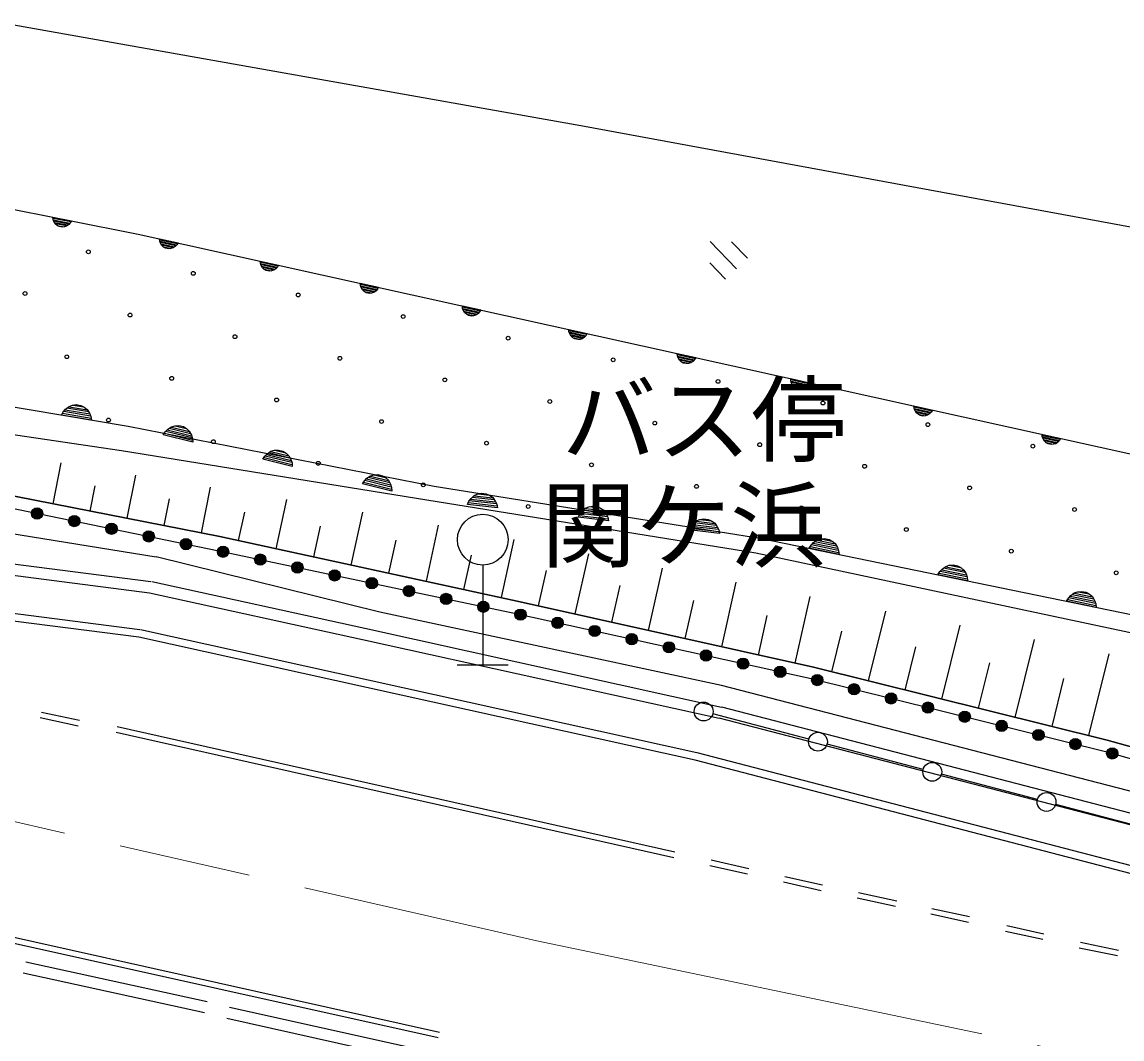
# Model space of a CAD drawing. Units: millimetres, scale not verified. Extents: x 40000 to 680000, y 20000 to 380000.
# Drawn here: x 114870 to 143907, y 301512 to 328350 of the extents above; entities that cross this region are included whole.
import ezdxf
from ezdxf.enums import TextEntityAlignment as Align

# ---------------------------------------------------------------- set-up
doc = ezdxf.new("R2010")
doc.units = ezdxf.units.MM
doc.header["$LTSCALE"] = 1000
doc.linetypes.add('CHAIN', pattern=[18.5, 12, -1.5, 3.5, -1.5])
doc.layers.add('M-BGD', color=7, linetype='Continuous', lineweight=25)
doc.layers.add('M-BMK', color=2, linetype='CHAIN', lineweight=13)
doc.styles.add('ＭＳ ゴシック', font='')
doc.styles.get('ＭＳ ゴシック').set_extended_font_data('MS Gothic')

msp = doc.modelspace()

# ---------------------------------------------------------------- linework, layer by layer
at = {"layer": 'M-BGD'}
for p, q in [((114247, 328350), (129618, 325622)), ((129618, 325622), (160590, 319912)), ((110477, 324221), (117936, 322755)), ((115690, 323138), (115683, 323198)), ((115683, 323198), (116174, 323102)), ((116155, 323074), (115689, 323165)), ((115710, 323085), (115690, 323138)), ((115695, 323132), (116137, 323045)), ((116113, 323018), (115709, 323098)), ((115747, 323021), (115710, 323085)), ((115725, 323063), (116082, 322993)), ((115796, 322981), (115747, 323021)), ((116046, 322968), (115750, 323026)), ((115850, 322952), (115796, 322981)), ((115801, 322984), (115984, 322948)), ((115926, 322937), (115850, 322952)), ((115987, 322944), (115926, 322937)), ((116047, 322963), (115987, 322944)), ((116105, 323007), (116047, 322963)), ((116143, 323049), (116105, 323007)), ((116174, 323102), (116143, 323049)), ((117936, 322755), (162579, 312860)), ((118506, 322570), (118500, 322631)), ((118500, 322631), (118988, 322522)), ((118969, 322495), (118505, 322597)), ((118524, 322516), (118506, 322570)), ((118511, 322564), (118950, 322467)), ((118925, 322440), (118523, 322529)), ((118560, 322452), (118524, 322516)), ((118539, 322494), (118894, 322415)), ((118607, 322411), (118560, 322452)), ((118858, 322391), (118562, 322457)), ((118661, 322380), (118607, 322411)), ((118613, 322413), (118795, 322373)), ((118736, 322363), (118661, 322380)), ((118798, 322369), (118736, 322363)), ((118858, 322386), (118798, 322369)), ((118917, 322429), (118858, 322386)), ((118956, 322471), (118917, 322429)), ((118988, 322522), (118956, 322471)), ((133039, 322560), (133731, 321837)), ((133603, 322549), (134018, 322115)), ((121162, 321982), (121156, 322042)), ((121156, 322042), (121644, 321934)), ((121625, 321906), (121161, 322009)), ((121180, 321928), (121162, 321982)), ((121167, 321975), (121606, 321878)), ((121581, 321852), (121180, 321941)), ((121216, 321863), (121180, 321928)), ((121195, 321905), (121550, 321827)), ((121263, 321822), (121216, 321863)), ((121514, 321802), (121218, 321868)), ((121317, 321791), (121263, 321822)), ((121269, 321825), (121451, 321784)), ((121392, 321774), (121317, 321791)), ((121454, 321780), (121392, 321774)), ((121514, 321797), (121454, 321780)), ((121573, 321840), (121514, 321797)), ((121612, 321882), (121573, 321840)), ((121644, 321934), (121612, 321882)), ((133025, 321996), (133440, 321562)), ((123803, 321396), (123797, 321456)), ((123797, 321456), (124285, 321348)), ((124267, 321320), (123803, 321423)), ((123822, 321342), (123803, 321396)), ((123808, 321390), (124248, 321293)), ((124222, 321266), (123821, 321355)), ((123858, 321278), (123822, 321342)), ((123836, 321320), (124191, 321241)), ((123905, 321237), (123858, 321278)), ((124155, 321217), (123860, 321282)), ((123958, 321206), (123905, 321237)), ((123911, 321239), (124092, 321199)), ((124034, 321189), (123958, 321206)), ((124095, 321194), (124034, 321189)), ((124155, 321212), (124095, 321194)), ((124215, 321255), (124155, 321212)), ((124254, 321296), (124215, 321255)), ((124285, 321348), (124254, 321296)), ((126500, 320798), (126494, 320859)), ((126494, 320859), (126983, 320750)), ((126964, 320723), (126500, 320825)), ((126519, 320744), (126500, 320798)), ((126505, 320792), (126945, 320695)), ((126920, 320668), (126518, 320757)), ((126555, 320680), (126519, 320744)), ((126533, 320722), (126888, 320643)), ((126602, 320639), (126555, 320680)), ((126852, 320619), (126557, 320685)), ((126655, 320608), (126602, 320639)), ((126608, 320641), (126789, 320601)), ((126731, 320591), (126655, 320608)), ((126792, 320597), (126731, 320591)), ((126852, 320614), (126792, 320597)), ((126912, 320657), (126852, 320614)), ((126951, 320699), (126912, 320657)), ((126983, 320750), (126951, 320699)), ((129309, 320176), (129303, 320236)), ((129303, 320236), (129791, 320128)), ((129772, 320100), (129308, 320203)), ((129327, 320122), (129309, 320176)), ((129314, 320170), (129753, 320072)), ((129728, 320046), (129326, 320135)), ((129363, 320058), (129327, 320122)), ((129342, 320099), (129697, 320021)), ((129410, 320016), (129363, 320058)), ((129661, 319997), (129365, 320062)), ((129464, 319985), (129410, 320016)), ((129416, 320019), (129598, 319979)), ((129661, 319992), (129601, 319974)), ((129720, 320035), (129661, 319992)), ((129759, 320076), (129720, 320035)), ((129791, 320128), (129759, 320076)), ((129539, 319969), (129464, 319985)), ((129601, 319974), (129539, 319969)), ((132173, 319541), (132167, 319601)), ((132167, 319601), (132655, 319493)), ((132636, 319465), (132172, 319568)), ((132191, 319487), (132173, 319541)), ((132178, 319535), (132617, 319437)), ((132592, 319411), (132190, 319500)), ((132227, 319423), (132191, 319487)), ((132206, 319465), (132561, 319386)), ((132274, 319382), (132227, 319423)), ((132525, 319362), (132229, 319427)), ((132623, 319441), (132584, 319400)), ((132655, 319493), (132623, 319441)), ((132327, 319351), (132274, 319382)), ((132280, 319384), (132462, 319344)), ((132403, 319334), (132327, 319351)), ((132465, 319339), (132403, 319334)), ((132525, 319357), (132465, 319339)), ((132584, 319400), (132525, 319357)), ((109481, 319051), (117675, 317684)), ((135166, 318878), (135161, 318938)), ((135161, 318938), (135649, 318830)), ((135630, 318802), (135166, 318904)), ((135185, 318823), (135166, 318878)), ((135171, 318871), (135611, 318774)), ((135586, 318747), (135184, 318836)), ((135649, 318830), (135617, 318778)), ((135221, 318759), (135185, 318823)), ((135199, 318801), (135555, 318722)), ((135268, 318718), (135221, 318759)), ((135519, 318698), (135223, 318764)), ((135321, 318687), (135268, 318718)), ((135274, 318721), (135456, 318680)), ((135397, 318670), (135321, 318687)), ((135458, 318676), (135397, 318670)), ((135519, 318693), (135458, 318676)), ((135578, 318736), (135519, 318693)), ((135617, 318778), (135578, 318736)), ((116206, 318240), (116303, 318254)), ((116303, 318254), (116426, 318233)), ((109538, 318213), (117496, 317046)), ((115915, 317978), (115961, 318063)), ((116704, 317846), (115915, 317978)), ((115943, 318024), (116692, 317899)), ((115961, 318063), (116020, 318133)), ((116681, 317951), (115971, 318070)), ((116008, 318114), (116657, 318006)), ((116020, 318133), (116111, 318207)), ((116630, 318061), (116056, 318157)), ((116111, 318207), (116206, 318240)), ((116112, 318198), (116589, 318119)), ((116505, 318184), (116211, 318233)), ((116426, 318233), (116513, 318188)), ((116513, 318188), (116592, 318126)), ((116592, 318126), (116655, 318027)), ((116655, 318027), (116689, 317942)), ((138420, 318156), (138414, 318216)), ((138414, 318216), (138903, 318108)), ((138884, 318080), (138420, 318183)), ((138439, 318102), (138420, 318156)), ((138425, 318150), (138865, 318053)), ((138840, 318026), (138438, 318115)), ((138475, 318038), (138439, 318102)), ((138453, 318080), (138808, 318001)), ((138522, 317997), (138475, 318038)), ((138772, 317977), (138477, 318043)), ((138575, 317966), (138522, 317997)), ((138528, 317999), (138709, 317959)), ((138651, 317949), (138575, 317966)), ((138772, 317972), (138712, 317955)), ((138832, 318015), (138772, 317972)), ((138871, 318056), (138832, 318015)), ((138903, 318108), (138871, 318056)), ((116689, 317942), (116704, 317846)), ((117675, 317684), (125748, 316100)), ((118717, 317603), (118814, 317669)), ((118814, 317669), (118910, 317695)), ((118910, 317695), (119009, 317702)), ((119204, 317616), (118915, 317688)), ((119009, 317702), (119129, 317672)), ((119129, 317672), (119213, 317620)), ((138712, 317955), (138651, 317949)), ((118600, 317456), (118653, 317538)), ((119377, 317265), (118600, 317456)), ((118632, 317500), (119370, 317318)), ((118653, 317538), (118717, 317603)), ((119362, 317372), (118663, 317544)), ((118704, 317585), (119343, 317428)), ((119320, 317485), (118755, 317624)), ((118814, 317661), (119283, 317545)), ((119213, 317620), (119287, 317553)), ((119287, 317553), (119342, 317449)), ((119342, 317449), (119370, 317361)), ((141804, 317406), (141798, 317466)), ((141798, 317466), (142286, 317358)), ((142267, 317330), (141804, 317433)), ((141823, 317352), (141804, 317406)), ((141809, 317400), (142248, 317303)), ((119370, 317361), (119377, 317265)), ((142223, 317276), (141822, 317365)), ((141858, 317288), (141823, 317352)), ((141837, 317330), (142192, 317251)), ((141906, 317247), (141858, 317288)), ((142156, 317227), (141861, 317293)), ((141959, 317216), (141906, 317247)), ((141911, 317249), (142093, 317209)), ((142035, 317199), (141959, 317216)), ((142096, 317205), (142035, 317199)), ((142156, 317222), (142096, 317205)), ((142216, 317265), (142156, 317222)), ((142254, 317306), (142216, 317265)), ((142286, 317358), (142254, 317306)), ((117496, 317046), (125558, 315742)), ((121228, 316809), (121281, 316891)), ((122005, 316617), (121228, 316809)), ((121259, 316853), (121997, 316671)), ((121281, 316891), (121344, 316955)), ((121990, 316724), (121291, 316896)), ((121332, 316938), (121971, 316780)), ((121344, 316955), (121441, 317022)), ((121948, 316838), (121383, 316977)), ((121441, 317022), (121538, 317048)), ((121441, 317014), (121911, 316898)), ((121538, 317048), (121637, 317054)), ((121832, 316969), (121543, 317040)), ((121637, 317054), (121757, 317025)), ((121757, 317025), (121841, 316973)), ((121841, 316973), (121915, 316905)), ((121915, 316905), (121970, 316801)), ((121970, 316801), (121998, 316714)), ((115696, 315637), (115908, 316715)), ((121998, 316714), (122005, 316617)), ((120093, 314772), (112276, 316311)), ((112276, 316311), (120093, 314772)), ((117650, 315253), (117875, 316394)), ((123856, 316161), (123909, 316243)), ((123909, 316243), (123972, 316308)), ((124618, 316077), (123919, 316249)), ((123960, 316290), (124599, 316133)), ((123972, 316308), (124069, 316375)), ((124576, 316190), (124010, 316329)), ((124069, 316375), (124166, 316400)), ((124069, 316366), (124539, 316251)), ((124166, 316400), (124264, 316407)), ((124460, 316322), (124170, 316393)), ((124264, 316407), (124385, 316377)), ((124385, 316377), (124469, 316326)), ((124469, 316326), (124543, 316258)), ((124543, 316258), (124598, 316154)), ((112240, 316003), (120063, 314393)), ((116673, 315445), (116804, 316111)), ((119604, 314868), (119842, 316074)), ((124633, 315970), (123856, 316161)), ((123887, 316205), (124625, 316023)), ((124598, 316154), (124625, 316067)), ((124625, 316067), (124633, 315970)), ((125748, 316100), (134348, 314729)), ((118627, 315060), (118766, 315765)), ((121580, 314449), (121861, 315745)), ((125558, 315742), (134239, 314345)), ((126626, 315619), (126668, 315707)), ((126651, 315666), (127406, 315579)), ((126668, 315707), (126723, 315779)), ((127392, 315631), (126677, 315714)), ((126712, 315760), (127366, 315685)), ((126723, 315779), (126810, 315858)), ((127336, 315739), (126758, 315805)), ((126810, 315858), (126903, 315895)), ((126811, 315849), (127292, 315794)), ((126903, 315895), (127000, 315914)), ((127204, 315854), (126908, 315888)), ((127000, 315914), (127123, 315900)), ((127123, 315900), (127213, 315859)), ((127213, 315859), (127295, 315802)), ((127295, 315802), (127362, 315705)), ((127362, 315705), (127401, 315622)), ((110121, 315570), (118414, 314237)), ((120589, 314664), (120750, 315411)), ((123563, 314020), (123866, 315418)), ((127420, 315528), (126626, 315619)), ((127401, 315622), (127420, 315528)), ((129555, 315282), (129598, 315369)), ((129598, 315369), (129652, 315441)), ((130322, 315294), (129607, 315376)), ((129642, 315423), (130296, 315347)), ((129652, 315441), (129740, 315520)), ((130266, 315401), (129688, 315468)), ((129740, 315520), (129833, 315558)), ((129741, 315512), (130222, 315456)), ((129833, 315558), (129930, 315577)), ((130134, 315517), (129838, 315551)), ((129930, 315577), (130053, 315562)), ((130053, 315562), (130143, 315522)), ((130143, 315522), (130225, 315464)), ((130225, 315464), (130292, 315368)), ((130292, 315368), (130331, 315285)), ((125546, 313590), (125868, 315075)), ((130350, 315190), (129555, 315282)), ((129581, 315329), (130336, 315242)), ((130331, 315285), (130350, 315190)), ((132528, 315032), (132582, 315104)), ((132572, 315085), (133226, 315010)), ((132582, 315104), (132670, 315182)), ((133196, 315064), (132617, 315130)), ((132670, 315182), (132763, 315220)), ((132671, 315174), (133152, 315119)), ((132763, 315220), (132860, 315239)), ((133064, 315179), (132768, 315213)), ((132860, 315239), (132983, 315225)), ((132983, 315225), (133073, 315184)), ((133073, 315184), (133155, 315127)), ((133155, 315127), (133222, 315030)), ((128024, 313052), (120093, 314772)), ((120093, 314772), (128024, 313052)), ((122571, 314235), (122747, 315043)), ((132485, 314944), (132528, 315032)), ((133280, 314852), (132485, 314944)), ((132511, 314991), (133266, 314904)), ((133252, 314956), (132536, 315039)), ((133222, 315030), (133261, 314947)), ((133261, 314947), (133280, 314852)), ((110016, 314648), (118274, 313586)), ((124554, 313805), (124743, 314675)), ((127528, 313160), (127861, 314692)), ((134348, 314729), (144533, 312633)), ((135653, 314461), (135703, 314544)), ((135683, 314506), (136427, 314352)), ((135703, 314544), (135764, 314612)), ((136418, 314405), (135713, 314551)), ((135752, 314594), (136397, 314461)), ((135764, 314612), (135858, 314682)), ((136371, 314517), (135801, 314634)), ((135858, 314682), (135954, 314711)), ((135858, 314674), (136333, 314576)), ((135954, 314711), (136052, 314722)), ((136251, 314644), (135959, 314704)), ((136052, 314722), (136174, 314697)), ((136174, 314697), (136260, 314648)), ((136260, 314648), (136336, 314584)), ((136336, 314584), (136395, 314482)), ((136395, 314482), (136426, 314396)), ((109978, 314350), (118236, 313288)), ((124313, 312774), (118414, 314237)), ((120063, 314393), (127908, 312737)), ((126537, 313375), (126733, 314280)), ((129475, 312728), (129830, 314313)), ((134239, 314345), (144379, 312190)), ((136437, 314299), (135653, 314461)), ((136426, 314396), (136437, 314299)), ((117977, 312311), (105127, 313955)), ((127033, 314020), (127033, 311390)), ((131409, 312295), (131777, 313939)), ((139098, 313846), (139159, 313913)), ((139147, 313895), (139792, 313762)), ((139159, 313913), (139253, 313983)), ((139767, 313818), (139197, 313936)), ((139253, 313983), (139349, 314013)), ((139254, 313975), (139728, 313877)), ((139349, 314013), (139447, 314023)), ((139646, 313945), (139354, 314005)), ((139447, 314023), (139569, 313998)), ((139569, 313998), (139655, 313950)), ((139655, 313950), (139731, 313885)), ((117952, 312113), (105092, 313758)), ((128508, 312944), (128717, 313878)), ((139048, 313762), (139098, 313846)), ((139832, 313601), (139048, 313762)), ((139078, 313807), (139823, 313654)), ((139813, 313707), (139108, 313852)), ((139731, 313885), (139790, 313783)), ((139790, 313783), (139821, 313697)), ((139821, 313697), (139832, 313601)), ((118300, 313581), (123923, 312351)), ((130442, 312511), (130659, 313480)), ((133343, 311862), (133724, 313565)), ((142648, 313285), (142744, 313314)), ((142744, 313314), (142842, 313324)), ((142842, 313324), (142964, 313299)), ((118236, 313288), (123858, 312058)), ((135761, 311321), (128024, 313052)), ((128024, 313052), (135761, 311321)), ((132376, 312078), (132601, 313082)), ((135277, 311429), (135672, 313191)), ((142444, 313063), (142493, 313147)), ((143227, 312902), (142444, 313063)), ((142473, 313108), (143218, 312955)), ((142493, 313147), (142554, 313214)), ((143208, 313008), (142503, 313153)), ((142542, 313196), (143187, 313063)), ((142554, 313214), (142648, 313285)), ((143162, 313120), (142592, 313237)), ((142649, 313276), (143123, 313179)), ((143041, 313247), (142749, 313307)), ((142964, 313299), (143050, 313251)), ((143050, 313251), (143126, 313186)), ((143126, 313186), (143185, 313084)), ((143185, 313084), (143216, 312998)), ((133331, 310844), (124313, 312774)), ((127908, 312737), (135700, 311022)), ((137215, 310960), (137672, 312806)), ((143216, 312998), (143227, 312902)), ((134310, 311645), (134543, 312685)), ((132682, 309063), (117995, 312308)), ((123923, 312351), (133334, 310270)), ((136246, 311200), (136512, 312277)), ((139153, 310480), (139636, 312429)), ((132639, 308868), (117952, 312113)), ((123858, 312058), (133269, 309977)), ((138184, 310720), (138466, 311858)), ((141091, 309999), (141600, 312051)), ((143030, 309519), (143564, 311674)), ((126353, 311390), (127703, 311390)), ((143514, 309399), (135761, 311321)), ((135761, 311321), (143514, 309399)), ((140122, 310239), (140420, 311440)), ((135700, 311022), (143474, 309095)), ((142060, 309759), (142373, 311021)), ((147469, 307181), (133331, 310844)), ((115384, 310140), (116384, 309923)), ((147349, 306633), (133345, 310267)), ((115353, 309993), (116352, 309777)), ((135639, 309421), (133105, 310089)), ((147273, 306342), (133269, 309977)), ((132074, 306296), (117353, 309603)), ((132107, 306442), (117386, 309749)), ((138656, 308626), (136123, 309294)), ((151217, 307267), (143514, 309399)), ((143514, 309399), (151217, 307267)), ((156744, 302799), (132689, 309062)), ((143474, 309095), (151173, 306964)), ((156694, 302605), (132639, 308868)), ((141673, 307831), (139140, 308498)), ((125854, 301539), (96331, 308117)), ((125887, 301686), (96363, 308263)), ((144690, 307035), (142157, 307703)), ((134022, 305859), (133025, 306081)), ((134055, 306006), (133058, 306228)), ((136000, 305568), (135009, 305793)), ((135967, 305422), (134975, 305647)), ((137931, 305005), (136915, 305227)), ((137963, 305151), (136947, 305373)), ((139884, 304733), (138890, 304949)), ((139853, 304586), (138858, 304802)), ((141813, 304134), (140831, 304349)), ((141845, 304281), (140863, 304495)), ((143819, 303851), (142810, 304057)), ((143789, 303704), (142780, 303910)), ((119755, 302492), (114967, 303541)), ((119686, 302200), (114898, 303249)), ((125064, 301293), (120349, 302342)), ((124995, 301001), (120280, 302050))]:
    msp.add_line(p, q, dxfattribs=at)
for centre, radius in [((116622, 322286), 49.8), ((119392, 321716), 49.8), ((114951, 321186), 49.8), ((122162, 321146), 49.8), ((117722, 320616), 49.8), ((124933, 320576), 49.8), ((120492, 320046), 49.8), ((127703, 320006), 49.8), ((116051, 319516), 49.8), ((123262, 319476), 49.8), ((130473, 319435), 49.8), ((118822, 318946), 49.8), ((126033, 318905), 49.8), ((133244, 318865), 49.8), ((121592, 318376), 49.8), ((128803, 318335), 49.8), ((136014, 318295), 49.8), ((117152, 317846), 49.8), ((124362, 317805), 49.8), ((131573, 317765), 49.8), ((138784, 317725), 49.8), ((119922, 317275), 49.8), ((127133, 317235), 49.8), ((134344, 317195), 49.8), ((141555, 317155), 49.8), ((122692, 316705), 49.8), ((129903, 316665), 49.8), ((137114, 316625), 49.8), ((125463, 316135), 49.8), ((132674, 316095), 49.8), ((139885, 316055), 49.8), ((115268, 315380), 149), ((115268, 315380), 132), ((115268, 315380), 115), ((115268, 315380), 96.7), ((115268, 315380), 79.5), ((115268, 315380), 58.5), ((115268, 315380), 40.5), ((115268, 315380), 23.2), ((115268, 315380), 4.5), ((127033, 314690), 670), ((128233, 315565), 49.8), ((135444, 315525), 49.8), ((142655, 315485), 49.8), ((116250, 315178), 149), ((116250, 315178), 132), ((116250, 315178), 115), ((116250, 315178), 96.7), ((116250, 315178), 79.5), ((116250, 315178), 58.5), ((116250, 315178), 40.5), ((116250, 315178), 23.2), ((116250, 315178), 4.5), ((117232, 314976), 149), ((117232, 314976), 132), ((117232, 314976), 115), ((117232, 314976), 96.7), ((117232, 314976), 79.5), ((117232, 314976), 58.5), ((117232, 314976), 40.5), ((117232, 314976), 23.2), ((117232, 314976), 4.5), ((118215, 314774), 149), ((118215, 314774), 132), ((118215, 314774), 115), ((118215, 314774), 96.7), ((118215, 314774), 79.5), ((118215, 314774), 58.5), ((118215, 314774), 40.5), ((118215, 314774), 23.2), ((118215, 314774), 4.5), ((138214, 314955), 49.8), ((119197, 314571), 149), ((119197, 314571), 132), ((119197, 314571), 115), ((119197, 314571), 96.7), ((119197, 314571), 79.5), ((119197, 314571), 58.5), ((119197, 314571), 40.5), ((119197, 314571), 23.2), ((119197, 314571), 4.5), ((120179, 314369), 149), ((120179, 314369), 132), ((120179, 314369), 115), ((120179, 314369), 96.7), ((120179, 314369), 79.5), ((120179, 314369), 58.5), ((120179, 314369), 40.5), ((120179, 314369), 23.2), ((120179, 314369), 4.5), ((121160, 314162), 149), ((121160, 314162), 132), ((121160, 314162), 115), ((121160, 314162), 96.7), ((121160, 314162), 79.5), ((121160, 314162), 58.5), ((121160, 314162), 40.5), ((121160, 314162), 23.2), ((140985, 314384), 49.8), ((121160, 314162), 4.5), ((122141, 313954), 149), ((122141, 313954), 132), ((122141, 313954), 115), ((122141, 313954), 96.7), ((122141, 313954), 79.5), ((122141, 313954), 58.5), ((122141, 313954), 40.5), ((122141, 313954), 23.2), ((122141, 313954), 4.5), ((123123, 313747), 149), ((123123, 313747), 132), ((123123, 313747), 115), ((123123, 313747), 96.7), ((123123, 313747), 79.5), ((123123, 313747), 58.5), ((123123, 313747), 40.5), ((123123, 313747), 23.2), ((123123, 313747), 4.5), ((124104, 313540), 149), ((124104, 313540), 132), ((124104, 313540), 115), ((124104, 313540), 96.7), ((124104, 313540), 79.5), ((143755, 313814), 49.8), ((124104, 313540), 58.5), ((124104, 313540), 40.5), ((124104, 313540), 23.2), ((124104, 313540), 4.5), ((125085, 313333), 149), ((125085, 313333), 132), ((125085, 313333), 115), ((125085, 313333), 96.7), ((125085, 313333), 79.5), ((125085, 313333), 58.5), ((125085, 313333), 40.5), ((125085, 313333), 23.2), ((125085, 313333), 4.5), ((126066, 313125), 149), ((126066, 313125), 132), ((126066, 313125), 115), ((126066, 313125), 96.7), ((126066, 313125), 79.5), ((126066, 313125), 58.5), ((126066, 313125), 40.5), ((126066, 313125), 23.2), ((126066, 313125), 4.5), ((127048, 312918), 149), ((127048, 312918), 132), ((127048, 312918), 115), ((127048, 312918), 96.7), ((127048, 312918), 79.5), ((127048, 312918), 58.5), ((127048, 312918), 40.5), ((127048, 312918), 23.2), ((127048, 312918), 4.5), ((128029, 312710), 149), ((128029, 312710), 132), ((128029, 312710), 115), ((128029, 312710), 96.7), ((128029, 312710), 79.5), ((128029, 312710), 58.5), ((128029, 312710), 40.5), ((128029, 312710), 23.2), ((128029, 312710), 4.5), ((129008, 312494), 149), ((129008, 312494), 132), ((129008, 312494), 115), ((129008, 312494), 96.7), ((129008, 312494), 79.5), ((129008, 312494), 58.5), ((129008, 312494), 40.5), ((129008, 312494), 23.2), ((129008, 312494), 4.5), ((129987, 312279), 149), ((129987, 312279), 132), ((129987, 312279), 115), ((129987, 312279), 96.7), ((129987, 312279), 79.5), ((129987, 312279), 58.5), ((129987, 312279), 40.5), ((129987, 312279), 23.2), ((129987, 312279), 4.5), ((130967, 312063), 149), ((130967, 312063), 132), ((130967, 312063), 115), ((130967, 312063), 96.7), ((130967, 312063), 79.5), ((130967, 312063), 58.5), ((130967, 312063), 40.5), ((130967, 312063), 23.2), ((130967, 312063), 4.5), ((131946, 311848), 149), ((131946, 311848), 132), ((131946, 311848), 115), ((131946, 311848), 96.7), ((131946, 311848), 79.5), ((131946, 311848), 58.5), ((131946, 311848), 40.5), ((131946, 311848), 23.2), ((131946, 311848), 4.5), ((132926, 311632), 149), ((132926, 311632), 132), ((132926, 311632), 115), ((132926, 311632), 96.7), ((132926, 311632), 79.5), ((132926, 311632), 58.5), ((132926, 311632), 40.5), ((132926, 311632), 23.2), ((132926, 311632), 4.5), ((133905, 311417), 149), ((133905, 311417), 132), ((133905, 311417), 115), ((133905, 311417), 96.7), ((133905, 311417), 79.5), ((133905, 311417), 58.5), ((133905, 311417), 40.5), ((133905, 311417), 23.2), ((133905, 311417), 4.5), ((134884, 311201), 149), ((134884, 311201), 132), ((134884, 311201), 115), ((134884, 311201), 96.7), ((134884, 311201), 79.5), ((134884, 311201), 58.5), ((134884, 311201), 40.5), ((134884, 311201), 23.2), ((134884, 311201), 4.5), ((135863, 310982), 149), ((135863, 310982), 132), ((135863, 310982), 115), ((135863, 310982), 96.7), ((135863, 310982), 79.5), ((135863, 310982), 58.5), ((135863, 310982), 40.5), ((135863, 310982), 23.2), ((135863, 310982), 4.5), ((136836, 310740), 149), ((136836, 310740), 132), ((136836, 310740), 115), ((136836, 310740), 96.7), ((136836, 310740), 79.5), ((136836, 310740), 58.5), ((136836, 310740), 40.5), ((136836, 310740), 23.2), ((136836, 310740), 4.5), ((137810, 310499), 149), ((137810, 310499), 132), ((137810, 310499), 115), ((137810, 310499), 96.7), ((137810, 310499), 79.5), ((137810, 310499), 58.5), ((137810, 310499), 40.5), ((137810, 310499), 23.2), ((137810, 310499), 4.5), ((138783, 310258), 149), ((132864, 310153), 249), ((138783, 310258), 132), ((138783, 310258), 115), ((138783, 310258), 96.7), ((138783, 310258), 79.5), ((138783, 310258), 58.5), ((138783, 310258), 40.5), ((138783, 310258), 23.2), ((138783, 310258), 4.5), ((139756, 310017), 149), ((139756, 310017), 132), ((139756, 310017), 115), ((139756, 310017), 96.7), ((139756, 310017), 79.5), ((139756, 310017), 58.5), ((139756, 310017), 40.5), ((139756, 310017), 23.2), ((139756, 310017), 4.5), ((140730, 309775), 149), ((140730, 309775), 132), ((140730, 309775), 115), ((140730, 309775), 96.7), ((140730, 309775), 79.5), ((140730, 309775), 58.5), ((135881, 309357), 249), ((140730, 309775), 40.5), ((140730, 309775), 23.2), ((140730, 309775), 4.5), ((141703, 309534), 149), ((141703, 309534), 132), ((141703, 309534), 115), ((141703, 309534), 96.7), ((141703, 309534), 79.5), ((141703, 309534), 58.5), ((141703, 309534), 40.5), ((141703, 309534), 23.2), ((141703, 309534), 4.5), ((142677, 309293), 149), ((142677, 309293), 132), ((142677, 309293), 115), ((142677, 309293), 96.7), ((142677, 309293), 79.5), ((142677, 309293), 58.5), ((142677, 309293), 40.5), ((142677, 309293), 23.2), ((142677, 309293), 4.5), ((143649, 309047), 149), ((143649, 309047), 132), ((143649, 309047), 115), ((143649, 309047), 96.7), ((143649, 309047), 79.5), ((143649, 309047), 58.5), ((143649, 309047), 40.5), ((143649, 309047), 23.2), ((143649, 309047), 4.5), ((138898, 308562), 249), ((141915, 307767), 249)]:
    msp.add_circle(centre, radius, dxfattribs=at)
at = {"layer": 'M-BMK'}
for p, q in [((86258, 313723), (128460, 304106)), ((128460, 304106), (236849, 281396))]:
    msp.add_line(p, q, dxfattribs=at)

# ---------------------------------------------------------------- texts
at = {"layer": 'M-BGD', "style": 'ＭＳ ゴシック'}
for s, p in [('バス停', (129118, 316391)), ('関ケ浜', (128575, 313604))]:
    msp.add_text(s, height=1833, dxfattribs=at).set_placement(p, align=Align.BOTTOM_LEFT)

doc.saveas('drawing.dxf')
